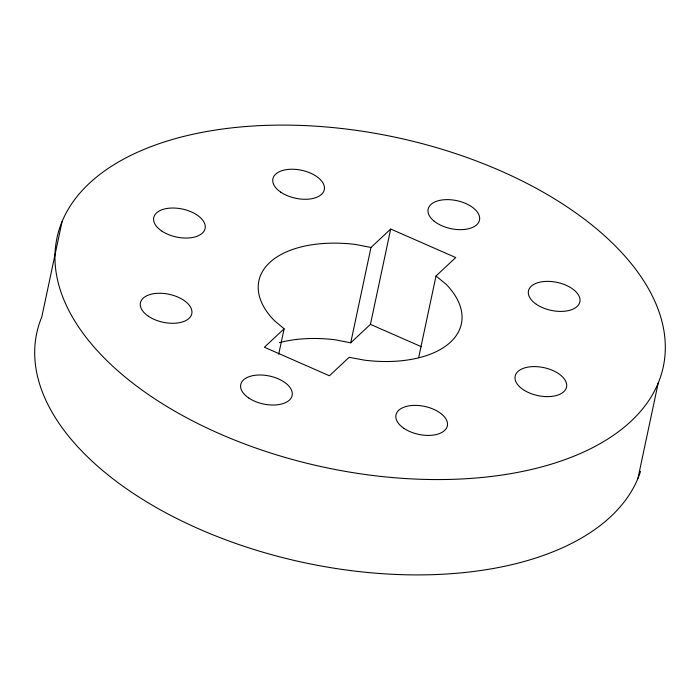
<?xml version="1.0" encoding="UTF-8"?>
<svg xmlns="http://www.w3.org/2000/svg" width="700" height="700" viewBox="0 0 700 700"><rect width="100%" height="100%" fill="white"/><g stroke="black" fill="none" stroke-linecap="round" stroke-linejoin="round"><path stroke-width="1.05" d="M62.072 221.532L41.808 316.881A309.925 168.796 12 0 0 280.954 557.174A309.925 168.796 12 0 0 640.544 471.38M278.705 354.209L284.113 328.79L274.26 320.504A103.513 56.376 12 0 1 355.512 244.449L370.983 247.476L390.705 229.023L455.726 257.547L436.012 276.01L418.67 357.578M279.475 342.632A103.513 56.376 12 0 1 335.248 339.797L350.717 342.816L370.983 247.476M350.717 342.816L370.44 324.363L390.705 229.023M637.928 478.468L658.192 383.119A309.925 168.796 12 0 0 267.873 125.317A309.925 168.796 12 0 0 154.332 398.545A309.925 168.796 12 0 0 658.192 383.119M284.113 328.79L264.39 347.244L329.42 375.769L349.134 357.315L364.752 360.203A103.513 56.376 12 0 0 446.005 284.156L436.012 276.01M370.44 324.363L421.453 346.745M248.623 397.915A26.267 14.306 12 0 0 291.594 397.127A26.267 14.306 12 0 0 259.123 374.999A26.267 14.306 12 0 0 248.623 397.915M524.405 390.399A26.267 14.306 12 0 0 566.361 387.774A26.267 14.306 12 0 0 531.781 366.669A26.267 14.306 12 0 0 524.405 390.399M434.035 221.077A26.267 14.306 12 0 0 478.135 223.178A26.267 14.306 12 0 0 449.286 199.666A26.267 14.306 12 0 0 434.035 221.077M148.278 316.164A26.267 14.306 12 0 0 191.249 315.385A26.267 14.306 12 0 0 158.778 293.256A26.267 14.306 12 0 0 148.278 316.164M403.848 428.295A26.267 14.306 12 0 0 446.81 427.507A26.267 14.306 12 0 0 414.348 405.379A26.267 14.306 12 0 0 403.848 428.295M536.34 304.29A26.267 14.306 12 0 0 579.311 303.502A26.267 14.306 12 0 0 546.84 281.374A26.267 14.306 12 0 0 536.34 304.29M280.77 192.159A26.267 14.306 12 0 0 323.741 191.38A26.267 14.306 12 0 0 291.279 169.242A26.267 14.306 12 0 0 280.77 192.159M161.98 231.193A26.267 14.306 12 0 0 204.68 229.889A26.267 14.306 12 0 0 171.596 208.04A26.267 14.306 12 0 0 161.98 231.193"/></g></svg>
